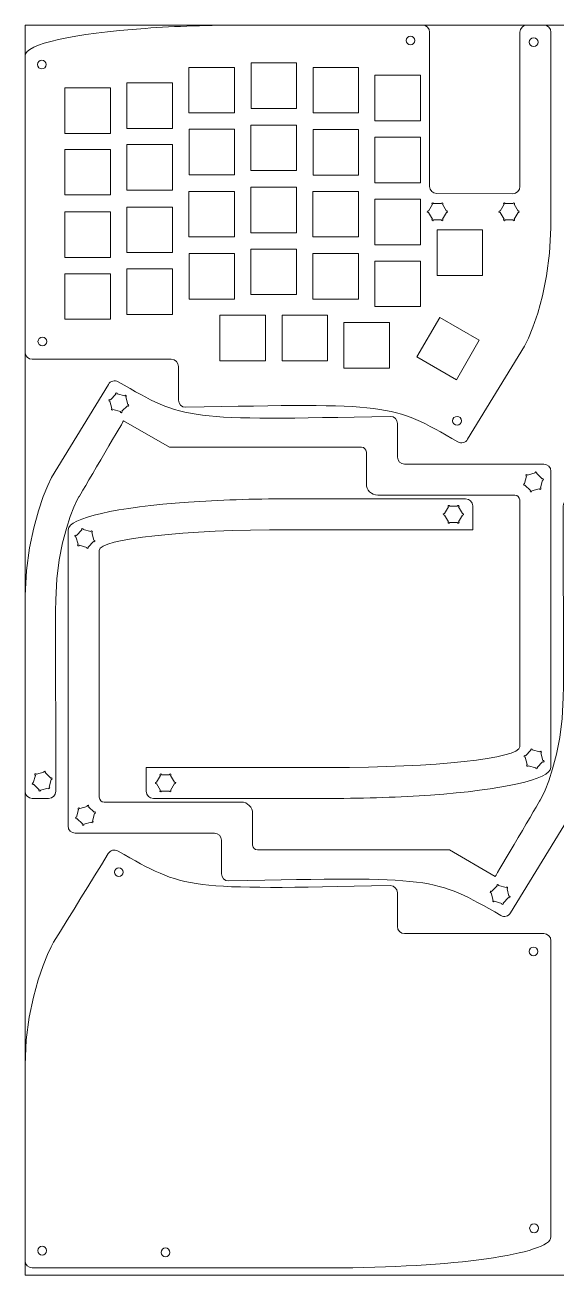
# Model space of a CAD drawing. Header units: inches. Extents: x 0 to 1120, y 0 to 1089.
# Drawn here: x 0 to 463, y 0 to 1089 of the extents above; entities that cross this region are included whole.
import ezdxf

# ---------------------------------------------------------------- set-up
doc = ezdxf.new("R2010")
doc.units = ezdxf.units.IN
doc.header["$MEASUREMENT"] = 0
doc.layers.add('Layer 1', color=7, linetype='Continuous')

# ---------------------------------------------------------------- blocks, each defined once
blk = doc.blocks.new('block 2')
at = {"layer": 'Layer 1', "lineweight": 0}
blk.add_lwpolyline([(0, 1088.5), (1119.7, 1088.5), (1119.7, 0), (0, 0), (0, 1088.5)], dxfattribs=at)
at = {"layer": 'Layer 1', "color": 154, "lineweight": 5, "true_color": 0x213f99}
for points in [[(182.4, 1051.6), (142.7, 1051.6), (142.7, 1011.9), (182.4, 1011.9), (182.4, 1051.6)], [(236.5, 1055.5), (196.8, 1055.5), (196.8, 1015.9), (236.5, 1015.9), (236.5, 1055.5)], [(290.4, 1051.6), (250.8, 1051.6), (250.8, 1011.9), (290.4, 1011.9), (290.4, 1051.6)], [(128.3, 1038), (88.6, 1038), (88.6, 998.3), (128.3, 998.3), (128.3, 1038)], [(344.3, 1044.8), (304.6, 1044.8), (304.6, 1005.1), (344.3, 1005.1), (344.3, 1044.8)], [(74.4, 1033.7), (34.7, 1033.7)], [(34.7, 1033.7), (34.7, 994.1)], [(74.4, 994.1), (74.4, 1033.7)], [(236.3, 1001.4), (196.6, 1001.4), (196.6, 961.7), (236.3, 961.7), (236.3, 1001.4)], [(34.7, 994.1), (74.4, 994.1)], [(182.4, 997.7), (142.8, 997.7), (142.8, 958.1), (182.4, 958.1), (182.4, 997.7)], [(290.4, 997.5), (250.8, 997.5), (250.8, 957.8), (290.4, 957.8), (290.4, 997.5)], [(344.3, 990.7), (304.6, 990.7), (304.6, 951), (344.3, 951), (344.3, 990.7)], [(74.4, 980.2), (34.7, 980.2)], [(34.7, 980.2), (34.7, 940.5)], [(74.4, 940.5), (74.4, 980.2)], [(128.3, 984.4), (88.6, 984.4), (88.6, 944.7), (128.3, 944.7), (128.3, 984.4)], [(236.3, 947.3), (196.6, 947.3), (196.6, 907.6), (236.3, 907.6), (236.3, 947.3)], [(34.7, 940.5), (74.4, 940.5)], [(182.4, 943.6), (142.7, 943.6), (142.7, 903.9), (182.4, 903.9), (182.4, 943.6)], [(290.4, 943.6), (250.7, 943.6), (250.7, 903.9), (290.4, 903.9), (290.4, 943.6)], [(344.3, 936.8), (304.6, 936.8), (304.6, 897.1), (344.3, 897.1), (344.3, 936.8)], [(74.4, 925.7), (34.7, 925.7), (34.7, 886.1), (74.4, 886.1), (74.4, 925.7)], [(128.3, 930), (88.6, 930), (88.6, 890.3), (128.3, 890.3), (128.3, 930)], [(398.4, 910.2), (358.9, 910.2), (358.9, 870.5), (398.4, 870.5), (398.4, 910.2)], [(236.3, 893.4), (196.6, 893.4), (196.6, 853.7), (236.3, 853.7), (236.3, 893.4)], [(182.4, 889.5), (142.8, 889.5), (142.8, 849.8), (182.4, 849.8), (182.4, 889.5)], [(290.4, 889.5), (250.7, 889.5), (250.7, 849.8), (290.4, 849.8), (290.4, 889.5)], [(344.3, 882.9), (304.6, 882.9), (304.6, 843.3), (344.3, 843.3), (344.3, 882.9)], [(74.3, 871.9), (34.6, 871.9), (34.6, 832.2), (74.3, 832.2), (74.3, 871.9)], [(128.3, 876.1), (88.6, 876.1), (88.6, 836.5), (128.3, 836.5), (128.3, 876.1)], [(209.4, 835.7), (169.7, 835.7)], [(169.7, 835.7), (169.7, 796.1)], [(209.4, 808.6), (209.4, 835.8)], [(263.5, 835.7), (223.8, 835.7), (223.8, 796.1), (263.5, 796.1), (263.5, 835.7)], [(317.4, 829.4), (277.7, 829.4), (277.7, 789.7), (317.4, 789.7), (317.4, 829.4)], [(395.5, 814), (361.1, 833.8), (341.3, 799.4), (375.6, 779.6), (395.5, 814)], [(209.4, 796.1), (209.4, 808.6)], [(169.7, 796.1), (209.4, 796.1)]]:
    blk.add_lwpolyline(points, dxfattribs=at)
for points, knots in [([(133.6, 761.9), (133.6, 758.4), (136.4, 755.6), (139.9, 755.6), (318.5, 759.2), (318.5, 759.2), (376.9, 725.5), (379.9, 723.8), (383.7, 724.8), (385.4, 727.8), (385.4, 727.8), (435, 808.8), (435, 808.8), (435, 808.8), (438.3, 815.7), (438.3, 815.7), (438.3, 815.7), (442.2, 825.3), (442.2, 825.3), (442.2, 825.3), (446.4, 837.7), (446.4, 837.7), (446.4, 837.7), (450.5, 852.7), (450.5, 852.7), (450.5, 852.7), (454.1, 870.2), (454.1, 870.2), (454.1, 870.2), (456.8, 889.9), (456.8, 889.9), (456.8, 889.9), (457.9, 911.9), (457.9, 911.9), (457.9, 911.9), (457.9, 1082.3), (457.9, 1082.3), (457.9, 1085.7), (455.1, 1088.5), (451.6, 1088.5), (451.6, 1088.5), (437.2, 1088.5), (437.2, 1088.5), (433.7, 1088.5), (430.9, 1085.7), (430.9, 1082.3), (430.9, 1082.3), (430.9, 948), (430.9, 948), (430.9, 944.6), (428.1, 941.8), (424.7, 941.6), (424.7, 941.6), (358.5, 941.8), (358.5, 941.8), (355.1, 941.8), (352.3, 944.6), (352.3, 948), (352.3, 948), (352.3, 1082.3), (352.3, 1082.3), (352.3, 1085.7), (349.5, 1088.5), (346, 1088.5), (346, 1088.5), (191.9, 1088.5), (191.9, 1088.5), (160.5, 1088.5), (130.8, 1087.4), (104.7, 1085.6), (42.5, 1081.1), (0, 1072), (0, 1061.6), (0, 1061.6), (0, 803.6), (0, 803.6), (0, 800.2), (2.8, 797.4), (6.2, 797.4), (6.2, 797.4), (127.4, 797.4), (127.4, 797.4), (130.8, 797.4), (133.6, 794.6), (133.6, 791.1), (133.6, 791.1), (133.6, 761.9), (133.6, 761.9)], [0, 0, 0, 0, 1, 1, 1, 2, 2, 2, 3, 3, 3, 4, 4, 4, 5, 5, 5, 6, 6, 6, 7, 7, 7, 8, 8, 8, 9, 9, 9, 10, 10, 10, 11, 11, 11, 12, 12, 12, 13, 13, 13, 14, 14, 14, 15, 15, 15, 16, 16, 16, 17, 17, 17, 18, 18, 18, 19, 19, 19, 20, 20, 20, 21, 21, 21, 22, 22, 22, 23, 23, 23, 24, 24, 24, 25, 25, 25, 26, 26, 26, 27, 27, 27, 28, 28, 28, 29, 29, 29, 29]), ([(338.3, 1077.7), (338.3, 1077.7), (338.3, 1077.7), (338.3, 1077.7), (336.8, 1079.2), (334.4, 1079.2), (332.9, 1077.7), (331.4, 1076.2), (331.4, 1073.8), (332.9, 1072.3), (334.4, 1070.8), (336.8, 1070.8), (338.3, 1072.3), (339.8, 1073.8), (339.8, 1076.2), (338.3, 1077.7)], [0, 0, 0, 0, 1, 1, 1, 2, 2, 2, 3, 3, 3, 4, 4, 4, 5, 5, 5, 5]), ([(439.1, 1073.5), (439.1, 1073.5), (439.1, 1073.5), (439.1, 1073.5), (439.1, 1071.4), (440.8, 1069.7), (442.9, 1069.7), (445, 1069.7), (446.7, 1071.4), (446.7, 1073.5), (446.7, 1075.6), (445, 1077.3), (442.9, 1077.3), (440.8, 1077.3), (439.1, 1075.6), (439.1, 1073.5)], [0, 0, 0, 0, 1, 1, 1, 2, 2, 2, 3, 3, 3, 4, 4, 4, 5, 5, 5, 5]), ([(14.6, 1050.2), (14.6, 1050.2), (14.6, 1050.2), (14.6, 1050.2), (16.7, 1050.2), (18.5, 1051.9), (18.5, 1054), (18.5, 1056.1), (16.8, 1057.9), (14.6, 1057.9), (12.5, 1057.9), (10.8, 1056.1), (10.8, 1054), (10.8, 1051.9), (12.5, 1050.2), (14.6, 1050.2)], [0, 0, 0, 0, 1, 1, 1, 2, 2, 2, 3, 3, 3, 4, 4, 4, 5, 5, 5, 5]), ([(350.9, 926.6), (351, 926.6), (351.1, 926.6), (351.3, 926.5), (351.3, 926.5), (354.7, 932.4), (354.7, 932.4), (354.5, 932.5), (354.3, 932.7), (354.3, 933), (354.3, 933.4), (354.6, 933.7), (355, 933.7), (355.4, 933.7), (355.7, 933.4), (355.7, 933), (355.7, 933), (362.5, 933), (362.5, 933), (362.5, 933.4), (362.8, 933.7), (363.2, 933.7), (363.6, 933.7), (363.9, 933.4), (363.9, 933), (363.9, 932.7), (363.7, 932.5), (363.5, 932.4), (363.5, 932.4), (366.9, 926.5), (366.9, 926.5), (367, 926.6), (367.1, 926.6), (367.2, 926.6), (367.6, 926.6), (367.9, 926.3), (367.9, 925.9), (367.9, 925.5), (367.6, 925.2), (367.2, 925.2), (367.1, 925.2), (367, 925.2), (366.9, 925.3), (366.9, 925.3), (363.5, 919.4), (363.5, 919.4), (363.7, 919.3), (363.9, 919.1), (363.9, 918.8), (363.9, 918.4), (363.6, 918.1), (363.2, 918.1), (362.8, 918.1), (362.5, 918.4), (362.5, 918.8), (362.5, 918.8), (355.7, 918.8), (355.7, 918.8), (355.7, 918.4), (355.4, 918.1), (355, 918.1), (354.6, 918.1), (354.3, 918.4), (354.3, 918.8), (354.3, 919.1), (354.5, 919.3), (354.7, 919.4), (354.7, 919.4), (351.3, 925.3), (351.3, 925.3), (351.2, 925.2), (351.1, 925.2), (350.9, 925.2), (350.5, 925.2), (350.2, 925.5), (350.2, 925.9), (350.2, 926.3), (350.5, 926.6), (350.9, 926.6)], [0, 0, 0, 0, 1, 1, 1, 2, 2, 2, 3, 3, 3, 4, 4, 4, 5, 5, 5, 6, 6, 6, 7, 7, 7, 8, 8, 8, 9, 9, 9, 10, 10, 10, 11, 11, 11, 12, 12, 12, 13, 13, 13, 14, 14, 14, 15, 15, 15, 16, 16, 16, 17, 17, 17, 18, 18, 18, 19, 19, 19, 20, 20, 20, 21, 21, 21, 22, 22, 22, 23, 23, 23, 24, 24, 24, 25, 25, 25, 26, 26, 26, 26]), ([(413.3, 926.6), (413.4, 926.6), (413.5, 926.6), (413.7, 926.5), (413.7, 926.5), (417.1, 932.4), (417.1, 932.4), (416.9, 932.5), (416.7, 932.7), (416.7, 933), (416.7, 933.4), (417, 933.7), (417.4, 933.7), (417.8, 933.7), (418.1, 933.4), (418.1, 933), (418.1, 933), (424.9, 933), (424.9, 933), (424.9, 933.4), (425.2, 933.7), (425.6, 933.7), (426, 933.7), (426.3, 933.4), (426.3, 933), (426.3, 932.7), (426.1, 932.5), (425.9, 932.4), (425.9, 932.4), (429.3, 926.5), (429.3, 926.5), (429.4, 926.6), (429.5, 926.6), (429.6, 926.6), (430, 926.6), (430.3, 926.3), (430.3, 925.9), (430.3, 925.5), (430, 925.2), (429.6, 925.2), (429.5, 925.2), (429.4, 925.2), (429.3, 925.3), (429.3, 925.3), (425.9, 919.4), (425.9, 919.4), (426.1, 919.3), (426.3, 919.1), (426.3, 918.8), (426.3, 918.4), (426, 918.1), (425.6, 918.1), (425.2, 918.1), (424.9, 918.4), (424.9, 918.8), (424.9, 918.8), (418.1, 918.8), (418.1, 918.8), (418.1, 918.4), (417.8, 918.1), (417.4, 918.1), (417, 918.1), (416.7, 918.4), (416.7, 918.8), (416.7, 919.1), (416.9, 919.3), (417.1, 919.4), (417.1, 919.4), (413.7, 925.3), (413.7, 925.3), (413.6, 925.2), (413.5, 925.2), (413.3, 925.2), (412.9, 925.2), (412.6, 925.5), (412.6, 925.9), (412.6, 926.3), (412.9, 926.6), (413.3, 926.6)], [0, 0, 0, 0, 1, 1, 1, 2, 2, 2, 3, 3, 3, 4, 4, 4, 5, 5, 5, 6, 6, 6, 7, 7, 7, 8, 8, 8, 9, 9, 9, 10, 10, 10, 11, 11, 11, 12, 12, 12, 13, 13, 13, 14, 14, 14, 15, 15, 15, 16, 16, 16, 17, 17, 17, 18, 18, 18, 19, 19, 19, 20, 20, 20, 21, 21, 21, 22, 22, 22, 23, 23, 23, 24, 24, 24, 25, 25, 25, 26, 26, 26, 26]), ([(11.3, 812.9), (11.3, 812.9), (11.3, 812.9), (11.3, 812.9), (11.3, 810.8), (13.1, 809.1), (15.2, 809.1), (17.3, 809.1), (19, 810.8), (19, 812.9), (19, 815), (17.3, 816.7), (15.2, 816.7), (13.1, 816.7), (11.3, 815), (11.3, 812.9)], [0, 0, 0, 0, 1, 1, 1, 2, 2, 2, 3, 3, 3, 4, 4, 4, 5, 5, 5, 5]), ([(376.2, 747.7), (376.2, 747.7), (376.2, 747.7), (376.2, 747.7), (374.1, 747.7), (372.3, 746), (372.3, 743.9), (372.3, 741.8), (374.1, 740.1), (376.2, 740.1), (378.3, 740.1), (380, 741.8), (380, 743.9), (380, 746), (378.3, 747.7), (376.2, 747.7)], [0, 0, 0, 0, 1, 1, 1, 2, 2, 2, 3, 3, 3, 4, 4, 4, 5, 5, 5, 5])]:
    blk.add_open_spline(points, degree=3, knots=knots, dxfattribs=at)
blk = doc.blocks.new('block 3')
at = {"layer": 'Layer 1', "lineweight": 0}
blk.add_lwpolyline([(0, 1088.5), (1119.7, 1088.5), (1119.7, 0), (0, 0), (0, 1088.5)], dxfattribs=at)
at = {"layer": 'Layer 1', "color": 154, "lineweight": 5, "true_color": 0x213f99}
for points, knots in [([(457.9, 501.2), (457.9, 501.2), (457.9, 699.9), (457.9, 699.9), (457.9, 703.4), (455.1, 706.1), (451.7, 706.1), (451.7, 706.1), (330.5, 706.1), (330.5, 706.1), (327, 706.1), (324.3, 708.9), (324.3, 712.3), (324.3, 712.3), (324.3, 741.5), (324.3, 741.5), (324.3, 745), (321.5, 747.7), (318.1, 747.7), (139.5, 744.1), (139.5, 744.1), (81.1, 777.8), (78.1, 779.5), (74.3, 778.5), (72.6, 775.5), (72.6, 775.5), (23, 694.4), (23, 694.4), (23, 694.4), (19.8, 687.6), (19.8, 687.6), (19.8, 687.6), (15.9, 677.9), (15.9, 677.9), (15.9, 677.9), (11.7, 665.5), (11.7, 665.5), (11.7, 665.5), (7.6, 650.5), (7.6, 650.5), (7.6, 650.5), (4, 633.1), (4, 633.1), (4, 633.1), (1.4, 613.4), (1.4, 613.4), (1.4, 613.4), (0, 591.6), (0, 591.6), (0, 591.6), (0, 421.2), (0, 421.2), (0, 417.8), (2.8, 415), (6.2, 415), (6.2, 415), (20.6, 415), (20.6, 415), (24.1, 415), (26.8, 417.8), (26.8, 421.2), (26.8, 421.2), (26.5, 578.1), (26.5, 578.1), (26.5, 578.1), (26.8, 587.9), (26.8, 587.9), (26.8, 587.9), (27.7, 606.3), (27.7, 606.3), (27.7, 606.3), (29.8, 622.9), (29.8, 622.9), (29.8, 622.9), (32.7, 637.5), (32.7, 637.5), (32.7, 637.5), (36, 650.1), (36, 650.1), (36, 650.1), (39.4, 660.5), (39.4, 660.5), (39.4, 660.5), (42.6, 668.6), (42.6, 668.6), (42.6, 668.6), (45.2, 674.3), (45.2, 674.3), (45.2, 674.3), (46.9, 677.5), (46.9, 677.5), (46.9, 677.5), (84.7, 741.8), (85.9, 743.9), (85.9, 743.9), (125.9, 720.8), (125.9, 720.8), (125.9, 720.8), (293, 720.8), (293, 720.8), (295.4, 720.8), (297.2, 718.9), (297.2, 716.6), (297.2, 716.6), (297.2, 689), (297.2, 689), (297.2, 683.5), (301.6, 679.1), (307.1, 679.1), (307.1, 679.1), (426.5, 679.1), (426.5, 679.1), (428.9, 679.1), (430.7, 677.2), (430.7, 674.9), (430.7, 674.9), (430.7, 459.9), (430.7, 459.9), (430.7, 449.9), (356.9, 441.9), (265.7, 441.9), (265.7, 441.9), (105.6, 441.9), (105.6, 441.9), (105.6, 441.9), (105.6, 421.2), (105.6, 421.2), (105.6, 417.7), (108.4, 415), (111.8, 415), (111.8, 415), (265.9, 415), (265.9, 415), (297.3, 415), (327, 416.1), (353.1, 417.9), (415.3, 422.4), (457.8, 431.4), (457.8, 441.9), (457.9, 441.9), (457.9, 466.9), (457.9, 501.2)], [0, 0, 0, 0, 1, 1, 1, 2, 2, 2, 3, 3, 3, 4, 4, 4, 5, 5, 5, 6, 6, 6, 7, 7, 7, 8, 8, 8, 9, 9, 9, 10, 10, 10, 11, 11, 11, 12, 12, 12, 13, 13, 13, 14, 14, 14, 15, 15, 15, 16, 16, 16, 17, 17, 17, 18, 18, 18, 19, 19, 19, 20, 20, 20, 21, 21, 21, 22, 22, 22, 23, 23, 23, 24, 24, 24, 25, 25, 25, 26, 26, 26, 27, 27, 27, 28, 28, 28, 29, 29, 29, 30, 30, 30, 31, 31, 31, 32, 32, 32, 33, 33, 33, 34, 34, 34, 35, 35, 35, 36, 36, 36, 37, 37, 37, 38, 38, 38, 39, 39, 39, 40, 40, 40, 41, 41, 41, 42, 42, 42, 43, 43, 43, 44, 44, 44, 45, 45, 45, 46, 46, 46, 47, 47, 47, 47]), ([(88, 764.9), (87.9, 764.8), (87.8, 764.8), (87.7, 764.7), (87.7, 764.7), (89.5, 758.1), (89.5, 758.1), (89.7, 758.2), (90, 758.1), (90.2, 757.9), (90.5, 757.6), (90.5, 757.2), (90.2, 756.9), (89.9, 756.6), (89.5, 756.6), (89.2, 756.9), (89.2, 756.9), (84.4, 752.1), (84.4, 752.1), (84.7, 751.8), (84.7, 751.4), (84.4, 751.1), (84.1, 750.8), (83.7, 750.8), (83.4, 751.1), (83.2, 751.3), (83.2, 751.6), (83.2, 751.8), (83.2, 751.8), (76.6, 753.6), (76.6, 753.6), (76.6, 753.5), (76.5, 753.4), (76.4, 753.3), (76.1, 753), (75.7, 753), (75.4, 753.3), (75.1, 753.6), (75.1, 754), (75.4, 754.3), (75.5, 754.4), (75.6, 754.4), (75.7, 754.5), (75.7, 754.5), (74, 761), (74, 761), (73.8, 760.9), (73.5, 761), (73.3, 761.2), (73, 761.5), (73, 761.9), (73.3, 762.2), (73.6, 762.5), (74, 762.5), (74.3, 762.2), (74.3, 762.2), (79.1, 767), (79.1, 767), (78.8, 767.3), (78.8, 767.7), (79.1, 768), (79.4, 768.3), (79.8, 768.3), (80.1, 768), (80.3, 767.8), (80.3, 767.5), (80.3, 767.3), (80.3, 767.3), (86.9, 765.5), (86.9, 765.5), (86.9, 765.6), (87, 765.7), (87.1, 765.8), (87.4, 766.1), (87.8, 766.1), (88.1, 765.8), (88.2, 765.6), (88.2, 765.1), (88, 764.9)], [0, 0, 0, 0, 1, 1, 1, 2, 2, 2, 3, 3, 3, 4, 4, 4, 5, 5, 5, 6, 6, 6, 7, 7, 7, 8, 8, 8, 9, 9, 9, 10, 10, 10, 11, 11, 11, 12, 12, 12, 13, 13, 13, 14, 14, 14, 15, 15, 15, 16, 16, 16, 17, 17, 17, 18, 18, 18, 19, 19, 19, 20, 20, 20, 21, 21, 21, 22, 22, 22, 23, 23, 23, 24, 24, 24, 25, 25, 25, 26, 26, 26, 26]), ([(437.4, 696.9), (437.5, 696.8), (437.5, 696.7), (437.6, 696.6), (437.6, 696.6), (444.2, 698.4), (444.2, 698.4), (444.1, 698.6), (444.2, 698.9), (444.4, 699.1), (444.7, 699.4), (445.1, 699.4), (445.4, 699.1), (445.7, 698.8), (445.7, 698.4), (445.4, 698.1), (445.4, 698.1), (450.2, 693.3), (450.2, 693.3), (450.5, 693.6), (450.9, 693.6), (451.2, 693.3), (451.5, 693), (451.5, 692.6), (451.2, 692.3), (451, 692.1), (450.7, 692.1), (450.5, 692.1), (450.5, 692.1), (448.7, 685.5), (448.7, 685.5), (448.8, 685.5), (448.9, 685.4), (449, 685.3), (449.3, 685), (449.3, 684.6), (449, 684.3), (448.7, 684), (448.3, 684), (448, 684.3), (447.9, 684.4), (447.9, 684.5), (447.8, 684.6), (447.8, 684.6), (441.2, 682.8), (441.2, 682.8), (441.3, 682.6), (441.2, 682.3), (441, 682.1), (440.7, 681.8), (440.3, 681.8), (440, 682.1), (439.7, 682.4), (439.7, 682.8), (440, 683.1), (440, 683.1), (435.2, 687.9), (435.2, 687.9), (434.9, 687.6), (434.5, 687.6), (434.2, 687.9), (433.9, 688.2), (433.9, 688.6), (434.2, 688.9), (434.4, 689.1), (434.7, 689.1), (434.9, 689.1), (434.9, 689.1), (436.7, 695.7), (436.7, 695.7), (436.6, 695.7), (436.5, 695.8), (436.4, 695.9), (436.1, 696.2), (436.1, 696.6), (436.4, 696.9), (436.7, 697.1), (437.1, 697.1), (437.4, 696.9)], [0, 0, 0, 0, 1, 1, 1, 2, 2, 2, 3, 3, 3, 4, 4, 4, 5, 5, 5, 6, 6, 6, 7, 7, 7, 8, 8, 8, 9, 9, 9, 10, 10, 10, 11, 11, 11, 12, 12, 12, 13, 13, 13, 14, 14, 14, 15, 15, 15, 16, 16, 16, 17, 17, 17, 18, 18, 18, 19, 19, 19, 20, 20, 20, 21, 21, 21, 22, 22, 22, 23, 23, 23, 24, 24, 24, 25, 25, 25, 26, 26, 26, 26]), ([(37.5, 589.7), (37.5, 589.7), (37.5, 391), (37.5, 391), (37.5, 387.5), (40.3, 384.8), (43.7, 384.8), (43.7, 384.8), (164.9, 384.8), (164.9, 384.8), (168.4, 384.8), (171.1, 382), (171.1, 378.6), (171.1, 378.6), (171.1, 349.4), (171.1, 349.4), (171.1, 345.9), (173.9, 343.2), (177.3, 343.2), (355.9, 346.8), (355.9, 346.8), (414.3, 313.1), (417.3, 311.4), (421.1, 312.4), (422.8, 315.4), (422.8, 315.4), (472.4, 396.5), (472.4, 396.5), (472.4, 396.5), (475.6, 403.3), (475.6, 403.3), (475.6, 403.3), (479.5, 413), (479.5, 413), (479.5, 413), (483.7, 425.4), (483.7, 425.4), (483.7, 425.4), (487.8, 440.4), (487.8, 440.4), (487.8, 440.4), (491.4, 457.8), (491.4, 457.8), (491.4, 457.8), (494, 477.5), (494, 477.5), (494, 477.5), (495.4, 499.3), (495.4, 499.3), (495.4, 499.3), (495.4, 669.7), (495.4, 669.7), (495.4, 673.1), (492.6, 675.9), (489.2, 675.9), (489.2, 675.9), (474.8, 675.9), (474.8, 675.9), (471.3, 675.9), (468.6, 673.1), (468.6, 669.7), (468.6, 669.7), (468.9, 512.8), (468.9, 512.8), (468.9, 512.8), (468.6, 503), (468.6, 503), (468.6, 503), (467.7, 484.6), (467.7, 484.6), (467.7, 484.6), (465.6, 468), (465.6, 468), (465.6, 468), (462.7, 453.4), (462.7, 453.4), (462.7, 453.4), (459.4, 440.8), (459.4, 440.8), (459.4, 440.8), (456, 430.4), (456, 430.4), (456, 430.4), (452.8, 422.3), (452.8, 422.3), (452.8, 422.3), (450.2, 416.6), (450.2, 416.6), (450.2, 416.6), (448.5, 413.4), (448.5, 413.4), (448.5, 413.4), (410.7, 349.1), (409.5, 347), (409.5, 347), (369.5, 370.1), (369.5, 370.1), (369.5, 370.1), (202.4, 370.1), (202.4, 370.1), (200, 370.1), (198.2, 372), (198.2, 374.3), (198.2, 374.3), (198.2, 401.9), (198.2, 401.9), (198.2, 407.4), (193.8, 411.8), (188.3, 411.8), (188.3, 411.8), (68.9, 411.8), (68.9, 411.8), (66.5, 411.8), (64.7, 413.7), (64.7, 416), (64.7, 416), (64.7, 631), (64.7, 631), (64.7, 641), (138.5, 649), (229.7, 649), (229.7, 649), (389.8, 649), (389.8, 649), (389.8, 649), (389.8, 669.7), (389.8, 669.7), (389.8, 673.2), (387, 675.9), (383.6, 675.9), (383.6, 675.9), (229.5, 675.9), (229.5, 675.9), (198.1, 675.9), (168.4, 674.8), (142.3, 673), (80.1, 668.5), (37.6, 659.5), (37.6, 649), (37.5, 649), (37.5, 624), (37.5, 589.7)], [0, 0, 0, 0, 1, 1, 1, 2, 2, 2, 3, 3, 3, 4, 4, 4, 5, 5, 5, 6, 6, 6, 7, 7, 7, 8, 8, 8, 9, 9, 9, 10, 10, 10, 11, 11, 11, 12, 12, 12, 13, 13, 13, 14, 14, 14, 15, 15, 15, 16, 16, 16, 17, 17, 17, 18, 18, 18, 19, 19, 19, 20, 20, 20, 21, 21, 21, 22, 22, 22, 23, 23, 23, 24, 24, 24, 25, 25, 25, 26, 26, 26, 27, 27, 27, 28, 28, 28, 29, 29, 29, 30, 30, 30, 31, 31, 31, 32, 32, 32, 33, 33, 33, 34, 34, 34, 35, 35, 35, 36, 36, 36, 37, 37, 37, 38, 38, 38, 39, 39, 39, 40, 40, 40, 41, 41, 41, 42, 42, 42, 43, 43, 43, 44, 44, 44, 45, 45, 45, 46, 46, 46, 47, 47, 47, 47]), ([(364.9, 663.1), (365, 663.1), (365.1, 663.1), (365.3, 663), (365.3, 663), (368.7, 668.9), (368.7, 668.9), (368.5, 669), (368.3, 669.2), (368.3, 669.5), (368.3, 669.9), (368.6, 670.2), (369, 670.2), (369.4, 670.2), (369.7, 669.9), (369.7, 669.5), (369.7, 669.5), (376.5, 669.5), (376.5, 669.5), (376.5, 669.9), (376.8, 670.2), (377.2, 670.2), (377.6, 670.2), (377.9, 669.9), (377.9, 669.5), (377.9, 669.2), (377.7, 669), (377.5, 668.9), (377.5, 668.9), (380.9, 663), (380.9, 663), (381, 663.1), (381.1, 663.1), (381.2, 663.1), (381.6, 663.1), (381.9, 662.8), (381.9, 662.4), (381.9, 662), (381.6, 661.7), (381.2, 661.7), (381.1, 661.7), (381, 661.7), (380.9, 661.8), (380.9, 661.8), (377.5, 655.9), (377.5, 655.9), (377.7, 655.8), (377.9, 655.6), (377.9, 655.3), (377.9, 654.9), (377.6, 654.6), (377.2, 654.6), (376.8, 654.6), (376.5, 654.9), (376.5, 655.3), (376.5, 655.3), (369.7, 655.3), (369.7, 655.3), (369.7, 654.9), (369.4, 654.6), (369, 654.6), (368.6, 654.6), (368.3, 654.9), (368.3, 655.3), (368.3, 655.6), (368.5, 655.8), (368.7, 655.9), (368.7, 655.9), (365.3, 661.8), (365.3, 661.8), (365.2, 661.7), (365.1, 661.7), (364.9, 661.7), (364.5, 661.7), (364.2, 662), (364.2, 662.4), (364.2, 662.8), (364.5, 663.1), (364.9, 663.1)], [0, 0, 0, 0, 1, 1, 1, 2, 2, 2, 3, 3, 3, 4, 4, 4, 5, 5, 5, 6, 6, 6, 7, 7, 7, 8, 8, 8, 9, 9, 9, 10, 10, 10, 11, 11, 11, 12, 12, 12, 13, 13, 13, 14, 14, 14, 15, 15, 15, 16, 16, 16, 17, 17, 17, 18, 18, 18, 19, 19, 19, 20, 20, 20, 21, 21, 21, 22, 22, 22, 23, 23, 23, 24, 24, 24, 25, 25, 25, 26, 26, 26, 26]), ([(58.5, 646.7), (58.4, 646.6), (58.3, 646.6), (58.2, 646.5), (58.2, 646.5), (60, 639.9), (60, 639.9), (60.2, 640), (60.5, 639.9), (60.7, 639.7), (61, 639.4), (61, 639), (60.7, 638.7), (60.4, 638.4), (60, 638.4), (59.7, 638.7), (59.7, 638.7), (54.9, 633.9), (54.9, 633.9), (55.2, 633.6), (55.2, 633.2), (54.9, 632.9), (54.6, 632.6), (54.2, 632.6), (53.9, 632.9), (53.7, 633.1), (53.7, 633.4), (53.7, 633.6), (53.7, 633.6), (47.1, 635.4), (47.1, 635.4), (47.1, 635.3), (47, 635.2), (46.9, 635.1), (46.6, 634.8), (46.2, 634.8), (45.9, 635.1), (45.6, 635.4), (45.6, 635.8), (45.9, 636.1), (46, 636.2), (46.1, 636.2), (46.2, 636.3), (46.2, 636.3), (44.4, 642.9), (44.4, 642.9), (44.2, 642.8), (43.9, 642.9), (43.7, 643.1), (43.4, 643.4), (43.4, 643.8), (43.7, 644.1), (44, 644.4), (44.4, 644.4), (44.7, 644.1), (44.7, 644.1), (49.5, 648.9), (49.5, 648.9), (49.2, 649.2), (49.2, 649.6), (49.5, 649.9), (49.8, 650.2), (50.2, 650.2), (50.5, 649.9), (50.7, 649.7), (50.7, 649.4), (50.7, 649.2), (50.7, 649.2), (57.3, 647.4), (57.3, 647.4), (57.3, 647.5), (57.4, 647.6), (57.5, 647.7), (57.8, 648), (58.2, 648), (58.5, 647.7), (58.8, 647.4), (58.8, 647), (58.5, 646.7)], [0, 0, 0, 0, 1, 1, 1, 2, 2, 2, 3, 3, 3, 4, 4, 4, 5, 5, 5, 6, 6, 6, 7, 7, 7, 8, 8, 8, 9, 9, 9, 10, 10, 10, 11, 11, 11, 12, 12, 12, 13, 13, 13, 14, 14, 14, 15, 15, 15, 16, 16, 16, 17, 17, 17, 18, 18, 18, 19, 19, 19, 20, 20, 20, 21, 21, 21, 22, 22, 22, 23, 23, 23, 24, 24, 24, 25, 25, 25, 26, 26, 26, 26]), ([(436.9, 444.2), (437, 444.3), (437.1, 444.3), (437.2, 444.4), (437.2, 444.4), (435.4, 451), (435.4, 451), (435.2, 450.9), (434.9, 451), (434.7, 451.2), (434.4, 451.5), (434.4, 451.9), (434.7, 452.2), (435, 452.5), (435.4, 452.5), (435.7, 452.2), (435.7, 452.2), (440.5, 457), (440.5, 457), (440.2, 457.3), (440.2, 457.7), (440.5, 458), (440.8, 458.3), (441.2, 458.3), (441.5, 458), (441.7, 457.8), (441.7, 457.5), (441.7, 457.3), (441.7, 457.3), (448.3, 455.5), (448.3, 455.5), (448.3, 455.6), (448.4, 455.7), (448.5, 455.8), (448.8, 456.1), (449.2, 456.1), (449.5, 455.8), (449.8, 455.5), (449.8, 455.1), (449.5, 454.8), (449.4, 454.7), (449.3, 454.7), (449.2, 454.6), (449.2, 454.6), (451, 448), (451, 448), (451.2, 448.1), (451.5, 448), (451.7, 447.8), (452, 447.5), (452, 447.1), (451.7, 446.8), (451.4, 446.5), (451, 446.5), (450.7, 446.8), (450.7, 446.8), (445.9, 442), (445.9, 442), (446.2, 441.7), (446.2, 441.3), (445.9, 441), (445.6, 440.7), (445.2, 440.7), (444.9, 441), (444.7, 441.2), (444.7, 441.5), (444.7, 441.7), (444.7, 441.7), (438.1, 443.5), (438.1, 443.5), (438.1, 443.4), (438, 443.3), (437.9, 443.2), (437.6, 442.9), (437.2, 442.9), (436.9, 443.2), (436.6, 443.5), (436.6, 443.9), (436.9, 444.2)], [0, 0, 0, 0, 1, 1, 1, 2, 2, 2, 3, 3, 3, 4, 4, 4, 5, 5, 5, 6, 6, 6, 7, 7, 7, 8, 8, 8, 9, 9, 9, 10, 10, 10, 11, 11, 11, 12, 12, 12, 13, 13, 13, 14, 14, 14, 15, 15, 15, 16, 16, 16, 17, 17, 17, 18, 18, 18, 19, 19, 19, 20, 20, 20, 21, 21, 21, 22, 22, 22, 23, 23, 23, 24, 24, 24, 25, 25, 25, 26, 26, 26, 26]), ([(9.7, 436.3), (9.8, 436.2), (9.8, 436.1), (9.9, 436), (9.9, 436), (16.5, 437.8), (16.5, 437.8), (16.4, 438), (16.5, 438.3), (16.7, 438.5), (17, 438.8), (17.4, 438.8), (17.7, 438.5), (18, 438.2), (18, 437.8), (17.7, 437.5), (17.7, 437.5), (22.5, 432.7), (22.5, 432.7), (22.8, 433), (23.2, 433), (23.5, 432.7), (23.8, 432.4), (23.8, 432), (23.5, 431.7), (23.3, 431.5), (23, 431.5), (22.8, 431.5), (22.8, 431.5), (21, 424.9), (21, 424.9), (21.1, 424.9), (21.2, 424.8), (21.3, 424.7), (21.6, 424.4), (21.6, 424), (21.3, 423.7), (21, 423.4), (20.6, 423.4), (20.3, 423.7), (20.2, 423.8), (20.2, 423.9), (20.1, 424), (20.1, 424), (13.5, 422.2), (13.5, 422.2), (13.6, 422), (13.5, 421.7), (13.3, 421.5), (13, 421.2), (12.6, 421.2), (12.3, 421.5), (12, 421.8), (12, 422.2), (12.3, 422.5), (12.3, 422.5), (7.5, 427.3), (7.5, 427.3), (7.2, 427), (6.8, 427), (6.5, 427.3), (6.2, 427.6), (6.2, 428), (6.5, 428.3), (6.7, 428.5), (6.9, 428.5), (7.2, 428.5), (7.2, 428.5), (9, 435.1), (9, 435.1), (8.9, 435.1), (8.8, 435.2), (8.7, 435.3), (8.4, 435.6), (8.4, 436), (8.7, 436.3), (8.9, 436.5), (9.4, 436.5), (9.7, 436.3)], [0, 0, 0, 0, 1, 1, 1, 2, 2, 2, 3, 3, 3, 4, 4, 4, 5, 5, 5, 6, 6, 6, 7, 7, 7, 8, 8, 8, 9, 9, 9, 10, 10, 10, 11, 11, 11, 12, 12, 12, 13, 13, 13, 14, 14, 14, 15, 15, 15, 16, 16, 16, 17, 17, 17, 18, 18, 18, 19, 19, 19, 20, 20, 20, 21, 21, 21, 22, 22, 22, 23, 23, 23, 24, 24, 24, 25, 25, 25, 26, 26, 26, 26]), ([(130.5, 427.8), (130.4, 427.8), (130.3, 427.8), (130.1, 427.9), (130.1, 427.9), (126.7, 422), (126.7, 422), (126.9, 421.9), (127.1, 421.7), (127.1, 421.4), (127.1, 421), (126.8, 420.7), (126.4, 420.7), (126, 420.7), (125.7, 421), (125.7, 421.4), (125.7, 421.4), (118.9, 421.4), (118.9, 421.4), (118.9, 421), (118.6, 420.7), (118.2, 420.7), (117.8, 420.7), (117.5, 421), (117.5, 421.4), (117.5, 421.7), (117.7, 421.9), (117.9, 422), (117.9, 422), (114.5, 427.9), (114.5, 427.9), (114.4, 427.8), (114.3, 427.8), (114.2, 427.8), (113.8, 427.8), (113.5, 428.1), (113.5, 428.5), (113.5, 428.9), (113.8, 429.2), (114.2, 429.2), (114.3, 429.2), (114.4, 429.2), (114.5, 429.1), (114.5, 429.1), (117.9, 435), (117.9, 435), (117.7, 435.1), (117.5, 435.3), (117.5, 435.6), (117.5, 436), (117.8, 436.3), (118.2, 436.3), (118.6, 436.3), (118.9, 436), (118.9, 435.6), (118.9, 435.6), (125.7, 435.6), (125.7, 435.6), (125.7, 436), (126, 436.3), (126.4, 436.3), (126.8, 436.3), (127.1, 436), (127.1, 435.6), (127.1, 435.3), (126.9, 435.1), (126.7, 435), (126.7, 435), (130.1, 429.1), (130.1, 429.1), (130.2, 429.2), (130.3, 429.2), (130.5, 429.2), (130.9, 429.2), (131.2, 428.9), (131.2, 428.5), (131.2, 428.1), (130.9, 427.8), (130.5, 427.8)], [0, 0, 0, 0, 1, 1, 1, 2, 2, 2, 3, 3, 3, 4, 4, 4, 5, 5, 5, 6, 6, 6, 7, 7, 7, 8, 8, 8, 9, 9, 9, 10, 10, 10, 11, 11, 11, 12, 12, 12, 13, 13, 13, 14, 14, 14, 15, 15, 15, 16, 16, 16, 17, 17, 17, 18, 18, 18, 19, 19, 19, 20, 20, 20, 21, 21, 21, 22, 22, 22, 23, 23, 23, 24, 24, 24, 25, 25, 25, 26, 26, 26, 26]), ([(58, 394), (57.9, 394.1), (57.9, 394.2), (57.8, 394.3), (57.8, 394.3), (51.2, 392.5), (51.2, 392.5), (51.3, 392.3), (51.2, 392), (51, 391.8), (50.7, 391.5), (50.3, 391.5), (50, 391.8), (49.7, 392.1), (49.7, 392.5), (50, 392.8), (50, 392.8), (45.2, 397.6), (45.2, 397.6), (44.9, 397.3), (44.5, 397.3), (44.2, 397.6), (43.9, 397.9), (43.9, 398.3), (44.2, 398.6), (44.4, 398.8), (44.7, 398.8), (44.9, 398.8), (44.9, 398.8), (46.7, 405.4), (46.7, 405.4), (46.6, 405.4), (46.5, 405.5), (46.4, 405.6), (46.1, 405.9), (46.1, 406.3), (46.4, 406.6), (46.7, 406.9), (47.1, 406.9), (47.4, 406.6), (47.5, 406.5), (47.5, 406.4), (47.6, 406.3), (47.6, 406.3), (54.2, 408.1), (54.2, 408.1), (54.1, 408.3), (54.2, 408.6), (54.4, 408.8), (54.7, 409.1), (55.1, 409.1), (55.4, 408.8), (55.7, 408.5), (55.7, 408.1), (55.4, 407.8), (55.4, 407.8), (60.2, 403), (60.2, 403), (60.5, 403.3), (60.9, 403.3), (61.2, 403), (61.5, 402.7), (61.5, 402.3), (61.2, 402), (61, 401.8), (60.7, 401.8), (60.5, 401.8), (60.5, 401.8), (58.7, 395.2), (58.7, 395.2), (58.8, 395.2), (58.9, 395.1), (59, 395), (59.3, 394.7), (59.3, 394.3), (59, 394), (58.7, 393.8), (58.3, 393.8), (58, 394)], [0, 0, 0, 0, 1, 1, 1, 2, 2, 2, 3, 3, 3, 4, 4, 4, 5, 5, 5, 6, 6, 6, 7, 7, 7, 8, 8, 8, 9, 9, 9, 10, 10, 10, 11, 11, 11, 12, 12, 12, 13, 13, 13, 14, 14, 14, 15, 15, 15, 16, 16, 16, 17, 17, 17, 18, 18, 18, 19, 19, 19, 20, 20, 20, 21, 21, 21, 22, 22, 22, 23, 23, 23, 24, 24, 24, 25, 25, 25, 26, 26, 26, 26]), ([(407.4, 326), (407.5, 326.1), (407.6, 326.1), (407.7, 326.2), (407.7, 326.2), (405.9, 332.8), (405.9, 332.8), (405.7, 332.7), (405.4, 332.8), (405.2, 333), (404.9, 333.3), (404.9, 333.7), (405.2, 334), (405.5, 334.3), (405.9, 334.3), (406.2, 334), (406.2, 334), (411, 338.8), (411, 338.8), (410.7, 339.1), (410.7, 339.5), (411, 339.8), (411.3, 340.1), (411.7, 340.1), (412, 339.8), (412.2, 339.6), (412.2, 339.3), (412.2, 339.1), (412.2, 339.1), (418.8, 337.3), (418.8, 337.3), (418.8, 337.4), (418.9, 337.5), (419, 337.6), (419.3, 337.9), (419.7, 337.9), (420, 337.6), (420.3, 337.3), (420.3, 336.9), (420, 336.6), (419.9, 336.5), (419.8, 336.5), (419.7, 336.4), (419.7, 336.4), (421.4, 329.9), (421.4, 329.9), (421.6, 330), (421.9, 329.9), (422.1, 329.7), (422.4, 329.4), (422.4, 329), (422.1, 328.7), (421.8, 328.4), (421.4, 328.4), (421.1, 328.7), (421.1, 328.7), (416.3, 323.9), (416.3, 323.9), (416.6, 323.6), (416.6, 323.2), (416.3, 322.9), (416, 322.6), (415.6, 322.6), (415.3, 322.9), (415.1, 323.1), (415.1, 323.4), (415.1, 323.6), (415.1, 323.6), (408.5, 325.4), (408.5, 325.4), (408.5, 325.3), (408.4, 325.2), (408.3, 325.1), (408, 324.8), (407.6, 324.8), (407.3, 325.1), (407.2, 325.3), (407.2, 325.8), (407.4, 326)], [0, 0, 0, 0, 1, 1, 1, 2, 2, 2, 3, 3, 3, 4, 4, 4, 5, 5, 5, 6, 6, 6, 7, 7, 7, 8, 8, 8, 9, 9, 9, 10, 10, 10, 11, 11, 11, 12, 12, 12, 13, 13, 13, 14, 14, 14, 15, 15, 15, 16, 16, 16, 17, 17, 17, 18, 18, 18, 19, 19, 19, 20, 20, 20, 21, 21, 21, 22, 22, 22, 23, 23, 23, 24, 24, 24, 25, 25, 25, 26, 26, 26, 26])]:
    blk.add_open_spline(points, degree=3, knots=knots, dxfattribs=at)
blk = doc.blocks.new('block 4')
at = {"layer": 'Layer 1', "lineweight": 0}
blk.add_lwpolyline([(0, 1088.5), (1119.7, 1088.5), (1119.7, 0), (0, 0), (0, 1088.5)], dxfattribs=at)
at = {"layer": 'Layer 1', "color": 154, "lineweight": 5, "true_color": 0x213f99}
for points, knots in [([(0, 182.9), (0, 182.9), (1.1, 204.8), (1.1, 204.8), (1.1, 204.8), (3.7, 224.6), (3.7, 224.6), (3.7, 224.6), (7.3, 242), (7.3, 242), (7.3, 242), (11.4, 257), (11.4, 257), (11.4, 257), (15.7, 269.4), (15.7, 269.4), (15.7, 269.4), (19.6, 279.1), (19.6, 279.1), (19.6, 279.1), (22.8, 285.9), (22.8, 285.9), (22.8, 285.9), (24.9, 289.7), (24.9, 289.7), (24.9, 289.7), (30.9, 299.4), (30.9, 299.4), (30.9, 299.4), (36.8, 309), (36.8, 309), (36.8, 309), (42.8, 318.7), (42.8, 318.7), (42.8, 318.7), (48.7, 328.3), (48.7, 328.3), (48.7, 328.3), (54.6, 338), (54.6, 338), (54.6, 338), (60.6, 347.7), (60.6, 347.7), (60.6, 347.7), (66.5, 357.3), (66.5, 357.3), (66.5, 357.3), (72.4, 366.9), (72.4, 366.9), (74.2, 369.9), (78, 370.9), (81, 369.2), (139.4, 335.5), (139.4, 335.5), (318, 339.1), (321.5, 339.1), (324.2, 336.3), (324.2, 332.8), (324.2, 332.8), (324.2, 303.6), (324.2, 303.6), (324.2, 300.1), (327, 297.3), (330.5, 297.3), (330.5, 297.3), (451.6, 297.3), (451.6, 297.3), (455.1, 297.3), (457.9, 294.5), (457.9, 291.1), (457.9, 291.1), (457.9, 33.1), (457.9, 33.1), (457.9, 18.3), (372, 6.2), (265.9, 6.2), (265.9, 6.2), (6.2, 6.2), (6.2, 6.2), (2.8, 6.2), (0, 9), (0, 12.4), (0, 12.4), (0, 182.9), (0, 182.9)], [0, 0, 0, 0, 1, 1, 1, 2, 2, 2, 3, 3, 3, 4, 4, 4, 5, 5, 5, 6, 6, 6, 7, 7, 7, 8, 8, 8, 9, 9, 9, 10, 10, 10, 11, 11, 11, 12, 12, 12, 13, 13, 13, 14, 14, 14, 15, 15, 15, 16, 16, 16, 17, 17, 17, 18, 18, 18, 19, 19, 19, 20, 20, 20, 21, 21, 21, 22, 22, 22, 23, 23, 23, 24, 24, 24, 25, 25, 25, 26, 26, 26, 27, 27, 27, 28, 28, 28, 28]), ([(81.7, 347), (81.7, 347), (81.7, 347), (81.7, 347), (83.8, 347), (85.5, 348.7), (85.5, 350.8), (85.5, 352.9), (83.8, 354.6), (81.7, 354.6), (79.6, 354.6), (77.9, 352.9), (77.9, 350.8), (77.9, 348.7), (79.6, 347), (81.7, 347)], [0, 0, 0, 0, 1, 1, 1, 2, 2, 2, 3, 3, 3, 4, 4, 4, 5, 5, 5, 5]), ([(446.5, 281.8), (446.5, 281.8), (446.5, 281.8), (446.5, 281.8), (446.5, 283.9), (444.8, 285.6), (442.7, 285.6), (440.6, 285.6), (438.9, 283.9), (438.9, 281.8), (438.9, 279.7), (440.6, 278), (442.7, 278), (444.8, 278), (446.5, 279.7), (446.5, 281.8)], [0, 0, 0, 0, 1, 1, 1, 2, 2, 2, 3, 3, 3, 4, 4, 4, 5, 5, 5, 5]), ([(443.2, 44.5), (443.2, 44.5), (443.2, 44.5), (443.2, 44.5), (441.1, 44.5), (439.4, 42.8), (439.4, 40.7), (439.4, 38.6), (441.1, 36.8), (443.2, 36.8), (445.3, 36.8), (447, 38.6), (447, 40.7), (447, 42.8), (445.3, 44.5), (443.2, 44.5)], [0, 0, 0, 0, 1, 1, 1, 2, 2, 2, 3, 3, 3, 4, 4, 4, 5, 5, 5, 5]), ([(18.8, 21.2), (18.8, 21.2), (18.8, 21.2), (18.8, 21.2), (18.8, 23.3), (17.1, 25), (15, 25), (12.9, 25), (11.1, 23.3), (11.1, 21.2), (11.1, 19.1), (12.8, 17.4), (15, 17.4), (17.1, 17.4), (18.8, 19.1), (18.8, 21.2)], [0, 0, 0, 0, 1, 1, 1, 2, 2, 2, 3, 3, 3, 4, 4, 4, 5, 5, 5, 5]), ([(119.6, 17), (119.6, 17), (119.6, 17), (119.6, 17), (121.1, 15.5), (123.5, 15.5), (125, 17), (126.5, 18.5), (126.5, 20.9), (125, 22.4), (123.5, 23.9), (121.1, 23.9), (119.6, 22.4), (118.1, 20.9), (118.1, 18.5), (119.6, 17)], [0, 0, 0, 0, 1, 1, 1, 2, 2, 2, 3, 3, 3, 4, 4, 4, 5, 5, 5, 5])]:
    blk.add_open_spline(points, degree=3, knots=knots, dxfattribs=at)

msp = doc.modelspace()

# ---------------------------------------------------------------- block references
at = {"layer": 'Layer 1'}
for name in ['block 2', 'block 3', 'block 4']:
    msp.add_blockref(name, (0, 0), dxfattribs=at)

doc.saveas('drawing.dxf')
